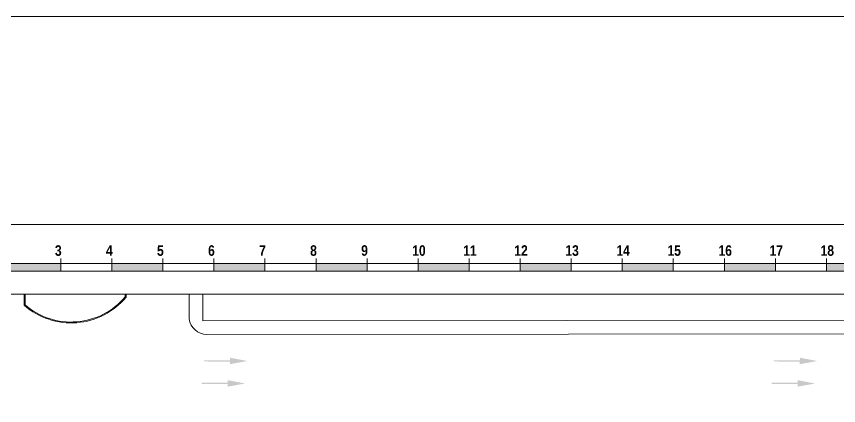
# Model space of a CAD drawing. Header units: millimetres. Extents: x 1010 to 1494, y -119 to 564.
# Drawn here: x 1293.6 to 1383.8, y 521.3 to 564 of the extents above; entities that cross this region are included whole.
import ezdxf

# ---------------------------------------------------------------- set-up
doc = ezdxf.new("R2010")
doc.units = ezdxf.units.MM
for name, color, linetype, lineweight in [('10', 7, 'Continuous', 9), ('20', 6, 'Continuous', 9), ('80', 1, 'Continuous', 9), ('Estructura', 170, 'Continuous', 9), ('SEÑALIZACION PISO', 7, 'Continuous', 9)]:
    doc.layers.add(name, color=color, linetype=linetype, lineweight=lineweight)
doc.styles.add('SUB', font='ARIALNB.TTF', dxfattribs={"oblique": 30})

msp = doc.modelspace()

# ---------------------------------------------------------------- hatches: boundary and pattern name
at = {"layer": '20'}
h = msp.add_hatch(color=256, dxfattribs=at)
h.paths.add_polyline_path([(1287.24722, 536.8522), (1281.64722, 536.8522), (1281.64722, 536.0122), (1287.24722, 536.0122)])
h.paths.add_polyline_path([(1298.44722, 536.8522), (1292.84722, 536.8522), (1292.84722, 536.0122), (1298.44722, 536.0122)])
h.paths.add_polyline_path([(1309.64722, 536.8522), (1304.04722, 536.8522), (1304.04722, 536.0122), (1309.64722, 536.0122)])
h.paths.add_polyline_path([(1320.84722, 536.8522), (1315.24722, 536.8522), (1315.24722, 536.0122), (1320.84722, 536.0122)])
h.paths.add_polyline_path([(1332.04722, 536.8522), (1326.44722, 536.8522), (1326.44722, 536.0122), (1332.04722, 536.0122)])
h = msp.add_hatch(color=256, dxfattribs=at)
h.paths.add_polyline_path([(1343.24722, 536.8522), (1337.64722, 536.8522), (1337.64722, 536.0122), (1343.24722, 536.0122)])
h.paths.add_polyline_path([(1354.44722, 536.8522), (1348.84722, 536.8522), (1348.84722, 536.0122), (1354.44722, 536.0122)])
h.paths.add_polyline_path([(1365.64722, 536.8522), (1360.04722, 536.8522), (1360.04722, 536.0122), (1365.64722, 536.0122)])
h.paths.add_polyline_path([(1376.84722, 536.8522), (1371.24722, 536.8522), (1371.24722, 536.0122), (1376.84722, 536.0122)])
h.paths.add_polyline_path([(1388.04722, 536.8522), (1382.44722, 536.8522), (1382.44722, 536.0122), (1388.04722, 536.0122)])
at = {"layer": 'SEÑALIZACION PISO', "linetype": 'Continuous', "lineweight": 30, "ltscale": 0.5}
for points in [[(1318.91383, 526.15129), (1317.00561, 525.80207), (1317.00685, 526.08807), (1314.14684, 526.10049), (1314.14747, 526.24349), (1317.00747, 526.23107), (1317.00871, 526.51707)], [(1381.43382, 526.15129), (1379.5256, 525.80207), (1379.52684, 526.08807), (1376.66683, 526.10049), (1376.66745, 526.24349), (1379.52746, 526.23107), (1379.5287, 526.51707)], [(1318.67203, 523.6828), (1316.7638, 523.33357), (1316.76505, 523.61957), (1313.90504, 523.63199), (1313.90566, 523.77499), (1316.76567, 523.76258), (1316.76691, 524.04858)], [(1381.19201, 523.6828), (1379.28379, 523.33357), (1379.28503, 523.61957), (1376.42503, 523.63199), (1376.42565, 523.77499), (1379.28566, 523.76258), (1379.2869, 524.04858)]]:
    msp.add_hatch(color=256, dxfattribs=at).paths.add_polyline_path(points, flags=16)

# ---------------------------------------------------------------- linework, layer by layer
at = {"layer": '10'}
for p, q in [((1467.28722, 536.8522), (1280.80722, 536.8522)), ((1298.44722, 537.4122), (1298.44722, 536.0122)), ((1304.04722, 537.4122), (1304.04722, 536.0122)), ((1309.64722, 537.4122), (1309.64722, 536.0122)), ((1315.24722, 537.4122), (1315.24722, 536.0122)), ((1320.84722, 537.4122), (1320.84722, 536.0122)), ((1326.44722, 537.4122), (1326.44722, 536.0122)), ((1332.04722, 537.4122), (1332.04722, 536.0122)), ((1337.64722, 537.4122), (1337.64722, 536.0122)), ((1343.24722, 537.4122), (1343.24722, 536.0122)), ((1348.84722, 537.4122), (1348.84722, 536.0122)), ((1354.44722, 537.4122), (1354.44722, 536.0122)), ((1360.04722, 537.4122), (1360.04722, 536.0122)), ((1365.64722, 537.4122), (1365.64722, 536.0122)), ((1371.24722, 537.4122), (1371.24722, 536.0122)), ((1376.84722, 537.4122), (1376.84722, 536.0122)), ((1382.44722, 537.4122), (1382.44722, 536.0122)), ((1467.28722, 536.0122), (1280.24722, 536.0122))]:
    msp.add_line(p, q, dxfattribs=at)
msp.add_lwpolyline([(1274.08722, 401.153), (1470.08722, 401.153), (1470.08722, 541.153), (1274.08722, 541.153)], close=True, dxfattribs=at)
at = {"layer": '20', "color": 7, "lineweight": 0}
for p, q in [((1470.08722, 541.153), (1274.08722, 541.153)), ((1304.04722, 536.8522), (1298.44722, 536.8522)), ((1298.44722, 536.8522), (1298.44722, 536.0122)), ((1304.04722, 536.0122), (1304.04722, 536.8522)), ((1298.44722, 536.0122), (1304.04722, 536.0122))]:
    msp.add_line(p, q, dxfattribs=at)
at = {"layer": '20'}
for points in [[(1305.6145, 533.48476), (1305.61377, 533.16559, -0.42207542), (1294.42469, 532.27215), (1294.42744, 533.48476)], [(1305.5145, 533.48476), (1305.51386, 533.20189, -0.4189852), (1294.52479, 532.3176), (1294.52744, 533.48476)], [(1433.6233, 529.17507), (1314.45201, 529.0698, -0.3700918), (1312.53416, 530.77513), (1312.54031, 533.48476)]]:
    msp.add_lwpolyline(points, format="xyb", dxfattribs=at)
msp.add_lwpolyline([(1433.6233, 530.67507), (1314.03369, 530.56943), (1314.04032, 533.48476)], dxfattribs=at)
at = {"layer": '80'}
msp.add_lwpolyline([(1283.38738, 533.48476), (1433.6233, 533.48476), (1433.6233, 419.62592), (1283.38738, 419.62592)], close=True, dxfattribs=at)
at = {"layer": 'Estructura', "color": 3}
msp.add_lwpolyline([(1010.05607, 563.98403), (1493.54723, 563.98403), (1493.54723, 235.03101), (1010.05607, 235.03101)], close=True, dxfattribs=at)

# ---------------------------------------------------------------- texts
at = {"layer": '20', "style": 'SUB'}
for s, height, p in [('3', 1.15482, (1297.80594, 537.70348)), ('4', 1.15482, (1303.40594, 537.70348)), ('5', 1.15482, (1309.00594, 537.70348)), ('6', 1.15482, (1314.60594, 537.70348)), ('7', 1.15482, (1320.20594, 537.70348)), ('8', 1.15482, (1325.80594, 537.70348)), ('9', 1.15482, (1331.40594, 537.70348)), ('10', 1.154816, (1337.00594, 537.70348)), ('11', 1.154816, (1342.60594, 537.70348)), ('12', 1.154816, (1348.20594, 537.70348)), ('13', 1.154816, (1353.80594, 537.70348)), ('14', 1.154816, (1359.40594, 537.70348)), ('15', 1.154816, (1365.00594, 537.70348)), ('16', 1.154816, (1370.60594, 537.70348)), ('17', 1.154816, (1376.20594, 537.70348)), ('18', 1.154816, (1381.80594, 537.70348))]:
    msp.add_text(s, height=height, dxfattribs=at).set_placement(p)

doc.saveas('drawing.dxf')
